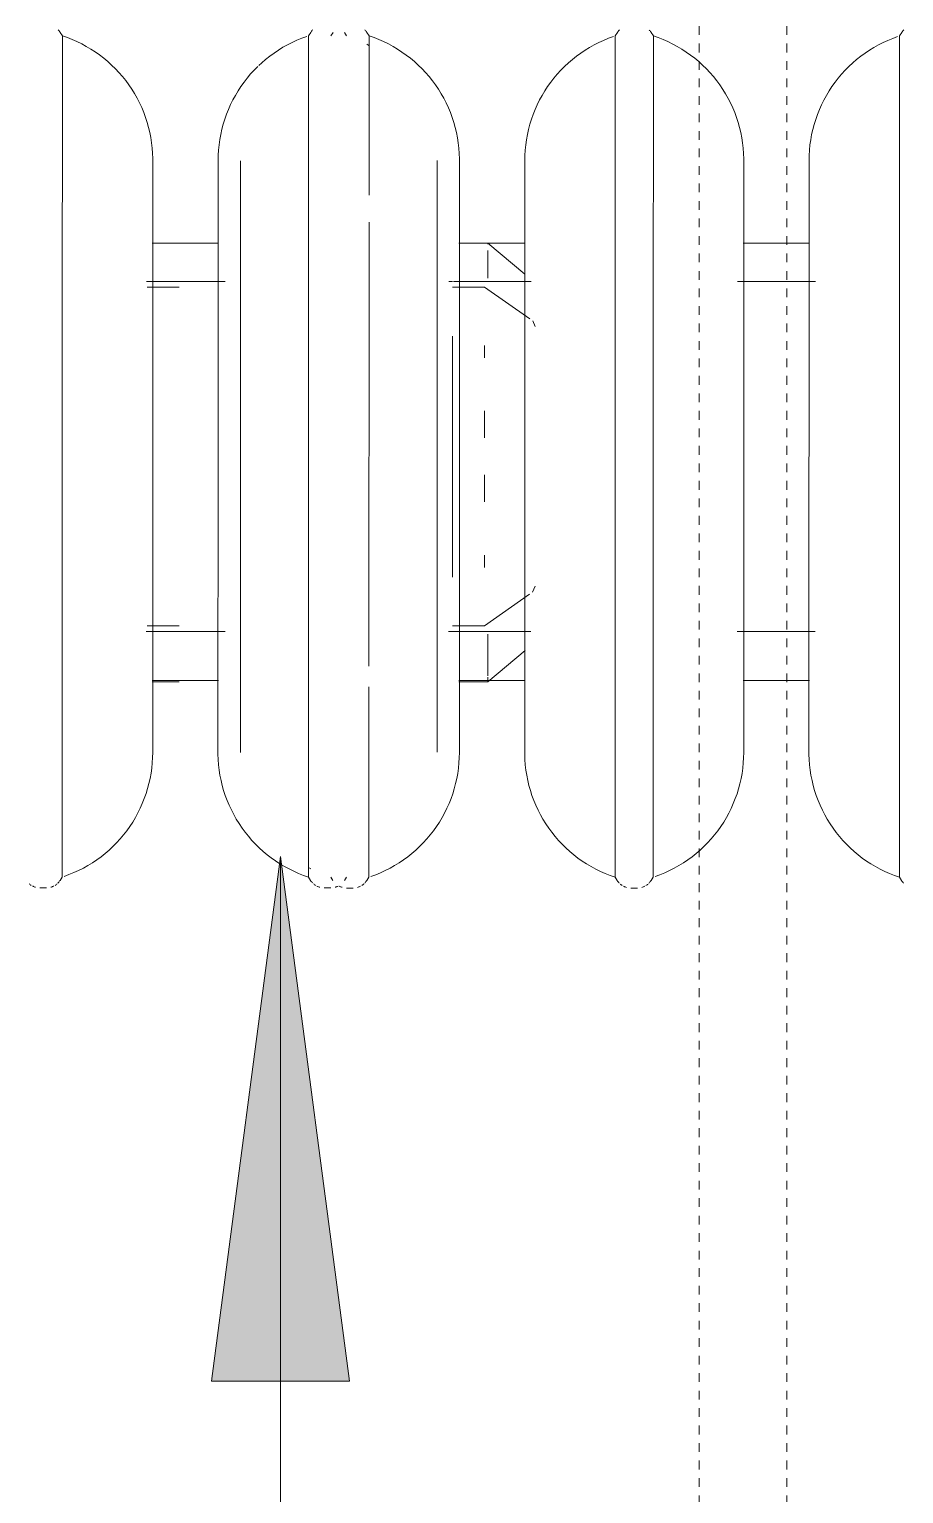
# Model space of a CAD drawing. Header units: inches. Extents: x -1176 to 1551, y -3558 to 978.
# Drawn here: x 248.62 to 258.61, y 794.74 to 811.48 of the extents above; entities that cross this region are included whole.
import ezdxf

# ---------------------------------------------------------------- set-up
doc = ezdxf.new("R2010")
doc.units = ezdxf.units.IN
doc.header["$MEASUREMENT"] = 0
doc.linetypes.add('Demolished', pattern=[0.1875, 0.125, -0.0625])
doc.linetypes.add('Overhead 1_16_', pattern=[0.101562, 0.0625, -0.039062])
for name, color, linetype, lineweight in [('A-ANNO-KEYN', 231, 'Continuous', 9), ('A-GENM', 13, 'Demolished', 9), ('S-STRS-MBND', 31, 'Continuous', 18)]:
    doc.layers.add(name, color=color, linetype=linetype, lineweight=lineweight)

# ---------------------------------------------------------------- blocks, each defined once
blk = doc.blocks.new('Cast_Iron_Radiator_8182 - Cast_Iron_Radiator_8182-V68-1st Floor Demo')
at = {"layer": 'A-GENM', "linetype": 'Continuous'}
for p, q in [((-5.75, 4.933), (-5.787, 4.933)), ((-5.713, 4.933), (-5.75, 4.933)), ((-2.5, 4.933), (-2.537, 4.933)), ((-2.463, 4.933), (-2.5, 4.933)), ((-5.943, 4.848), (-5.968, 4.809)), ((-5.532, 4.809), (-5.557, 4.848)), ((-5.532, 1), (-5.532, 4.809)), ((-2.693, 4.848), (-2.718, 4.809)), ((-2.718, 1), (-2.718, 4.809)), ((-7.584, 2.575), (-8.009, 2.218)), ((-7.251, 2.575), (-7.584, 2.575)), ((-7.584, 2.524), (-7.584, 2.575)), ((-3.747, 2.562), (-4.503, 2.562)), ((-7.584, 2.033), (-7.584, 2.507)), ((-7.545, 1.935), (-8.06, 1.573)), ((-7.179, 1.935), (-7.545, 1.935)), ((-7.134, 2), (-7.179, 2)), ((-3.678, 2), (-4.568, 2)), ((-8.095, 1.55), (-8.122, 1.484)), ((-7.179, -1.377), (-7.179, 1.379)), ((-7.545, 1.27), (-7.545, 1.129)), ((-7.002, 1), (-7.002, -1)), ((-5.532, -1), (-5.532, 1)), ((-4.498, -1), (-4.498, 1)), ((-3.752, 1), (-3.752, -1)), ((-2.718, -1), (-2.718, 1)), ((-7.545, 0.52), (-7.545, 0.212)), ((-7.545, -0.212), (-7.545, -0.52)), ((-5.532, -4.809), (-5.532, -1)), ((-2.718, -4.809), (-2.718, -1)), ((-7.545, -1.129), (-7.545, -1.27)), ((-8.122, -1.485), (-8.095, -1.55)), ((-8.061, -1.573), (-7.545, -1.935)), ((-7.545, -1.935), (-7.179, -1.935)), ((-7.179, -2), (-7.135, -2)), ((-4.572, -2), (-3.682, -2)), ((-8.007, -2.083), (-7.584, -2.438)), ((-7.584, -2.355), (-7.584, -2.04)), ((-7.584, -2.438), (-7.584, -2.428)), ((-7.584, -2.438), (-7.252, -2.438)), ((-4.501, -2.438), (-3.746, -2.438)), ((-6.198, -4.712), (-6.223, -4.698)), ((-5.968, -4.809), (-5.943, -4.848)), ((-5.557, -4.848), (-5.532, -4.809)), ((-2.718, -4.809), (-2.693, -4.848))]:
    blk.add_line(p, q, dxfattribs=at)
at = {"layer": 'A-GENM', "linetype": 'Continuous', "flags": 128}
for points in [[(-5.872, 4.912), (-5.865, 4.915), (-5.858, 4.918), (-5.851, 4.921), (-5.844, 4.924), (-5.837, 4.926)], [(-5.662, 4.925), (-5.655, 4.923), (-5.648, 4.921), (-5.641, 4.918), (-5.634, 4.915), (-5.627, 4.912)], [(-5.614, 4.904), (-5.608, 4.9), (-5.602, 4.896), (-5.596, 4.891), (-5.591, 4.887)], [(-5.58, 4.876), (-5.575, 4.871), (-5.57, 4.865), (-5.565, 4.859), (-5.561, 4.854), (-5.557, 4.848)], [(-2.693, 4.848), (-2.688, 4.854), (-2.684, 4.86), (-2.679, 4.866), (-2.675, 4.872), (-2.669, 4.877)], [(-2.659, 4.887), (-2.653, 4.892), (-2.647, 4.896), (-2.641, 4.901), (-2.635, 4.905)], [(-2.622, 4.912), (-2.615, 4.915), (-2.608, 4.918), (-2.601, 4.921), (-2.594, 4.924), (-2.587, 4.926)], [(-2.412, 4.925), (-2.405, 4.923), (-2.398, 4.921), (-2.391, 4.918), (-2.384, 4.915), (-2.377, 4.912)], [(-2.364, 4.904), (-2.358, 4.9), (-2.352, 4.896), (-2.346, 4.891), (-2.341, 4.887)], [(-5.532, 4.809), (-5.475, 4.789), (-5.419, 4.767), (-5.365, 4.743), (-5.311, 4.716), (-5.258, 4.688), (-5.206, 4.657), (-5.156, 4.624), (-5.107, 4.59), (-5.059, 4.553), (-5.013, 4.515), (-4.969, 4.474), (-4.926, 4.432), (-4.885, 4.389), (-4.846, 4.343), (-4.808, 4.296), (-4.773, 4.248), (-4.739, 4.198), (-4.707, 4.147), (-4.678, 4.095), (-4.651, 4.042), (-4.625, 3.987), (-4.602, 3.932), (-4.581, 3.876), (-4.563, 3.819), (-4.547, 3.761), (-4.533, 3.703), (-4.521, 3.644), (-4.512, 3.585), (-4.505, 3.525), (-4.5, 3.465), (-4.498, 3.405), (-4.498, 3.383)], [(-3.752, 3.383), (-3.751, 3.443), (-3.747, 3.503), (-3.741, 3.563), (-3.733, 3.622), (-3.722, 3.681), (-3.709, 3.74), (-3.693, 3.798), (-3.676, 3.855), (-3.656, 3.911), (-3.633, 3.967), (-3.609, 4.022), (-3.582, 4.076), (-3.554, 4.128), (-3.523, 4.18), (-3.49, 4.23), (-3.455, 4.279), (-3.418, 4.326), (-3.38, 4.372), (-3.339, 4.416), (-3.297, 4.459), (-3.253, 4.5), (-3.208, 4.539), (-3.161, 4.576), (-3.112, 4.612), (-3.062, 4.645), (-3.011, 4.677), (-2.959, 4.706), (-2.905, 4.733), (-2.851, 4.758), (-2.795, 4.781), (-2.739, 4.802)], [(-7.002, 3.381), (-7.002, 3.375), (-7.002, 3.366), (-7.002, 3.353), (-7.002, 3.336), (-7.002, 3.315), (-7.002, 3.29), (-7.002, 3.262), (-7.002, 3.23), (-7.002, 3.195), (-7.002, 3.156), (-7.002, 3.114), (-7.002, 3.068), (-7.002, 3.019), (-7.002, 2.967), (-7.002, 2.911), (-7.002, 2.853), (-7.002, 2.792), (-7.002, 2.727), (-7.002, 2.66), (-7.002, 2.591), (-7.002, 2.518), (-7.002, 2.444), (-7.002, 2.367), (-7.002, 2.288), (-7.002, 2.206), (-7.002, 2.123), (-7.002, 2.038), (-7.002, 1.952), (-7.002, 1.864), (-7.002, 1.774), (-7.002, 1.683), (-7.002, 1.591), (-7.002, 1.499), (-7.002, 1.405), (-7.002, 1.311), (-7.002, 1.216), (-7.002, 1.121), (-7.002, 1.026), (-7.002, 1)], [(-4.498, 1), (-4.498, 1.095), (-4.498, 1.19), (-4.498, 1.285), (-4.498, 1.38), (-4.498, 1.473), (-4.498, 1.566), (-4.498, 1.659), (-4.498, 1.75), (-4.498, 1.839), (-4.498, 1.928), (-4.498, 2.015), (-4.498, 2.1), (-4.498, 2.184), (-4.498, 2.266), (-4.498, 2.346), (-4.498, 2.423), (-4.498, 2.498), (-4.498, 2.571), (-4.498, 2.642), (-4.498, 2.71), (-4.498, 2.775), (-4.498, 2.837), (-4.498, 2.896), (-4.498, 2.952), (-4.498, 3.005), (-4.498, 3.055), (-4.498, 3.102), (-4.498, 3.145), (-4.498, 3.185), (-4.498, 3.221), (-4.498, 3.254), (-4.498, 3.283), (-4.498, 3.309), (-4.498, 3.33), (-4.498, 3.348), (-4.498, 3.363), (-4.498, 3.373), (-4.498, 3.38), (-4.498, 3.383), (-4.498, 3.383)], [(-4.498, 3.383), (-4.498, 3.381), (-4.498, 3.375), (-4.498, 3.366), (-4.498, 3.353), (-4.498, 3.336), (-4.498, 3.315), (-4.498, 3.29), (-4.498, 3.262), (-4.498, 3.23), (-4.498, 3.195), (-4.498, 3.156), (-4.498, 3.114), (-4.498, 3.068), (-4.498, 3.019), (-4.498, 2.967), (-4.498, 2.911), (-4.498, 2.853), (-4.498, 2.792), (-4.498, 2.727), (-4.498, 2.66), (-4.498, 2.591), (-4.498, 2.562)], [(-3.752, 3.383), (-3.752, 3.381), (-3.752, 3.375), (-3.752, 3.366), (-3.752, 3.353), (-3.752, 3.336), (-3.752, 3.315), (-3.752, 3.29), (-3.752, 3.262), (-3.752, 3.23), (-3.752, 3.195), (-3.752, 3.156), (-3.752, 3.114), (-3.752, 3.068), (-3.752, 3.019), (-3.752, 2.967), (-3.752, 2.911), (-3.752, 2.853), (-3.752, 2.792), (-3.752, 2.727), (-3.752, 2.66), (-3.752, 2.591), (-3.752, 2.518), (-3.752, 2.444), (-3.752, 2.367), (-3.752, 2.288), (-3.752, 2.206), (-3.752, 2.123), (-3.752, 2.038), (-3.752, 1.952), (-3.752, 1.864), (-3.752, 1.774), (-3.752, 1.683), (-3.752, 1.591), (-3.752, 1.499), (-3.752, 1.405), (-3.752, 1.311), (-3.752, 1.216), (-3.752, 1.121), (-3.752, 1.026), (-3.752, 1)], [(-3.752, 2.575), (-3.752, 2.642), (-3.752, 2.71), (-3.752, 2.775), (-3.752, 2.837), (-3.752, 2.896), (-3.752, 2.952), (-3.752, 3.005), (-3.752, 3.055), (-3.752, 3.102), (-3.752, 3.145), (-3.752, 3.185), (-3.752, 3.221), (-3.752, 3.254), (-3.752, 3.283), (-3.752, 3.309), (-3.752, 3.33), (-3.752, 3.348), (-3.752, 3.363), (-3.752, 3.373), (-3.752, 3.38), (-3.752, 3.383), (-3.752, 3.383)], [(-7.002, -1), (-7.002, -1.095), (-7.002, -1.19), (-7.002, -1.285), (-7.002, -1.38), (-7.002, -1.473), (-7.002, -1.566), (-7.002, -1.659), (-7.002, -1.75), (-7.002, -1.839), (-7.002, -1.928), (-7.002, -2.015), (-7.002, -2.1), (-7.002, -2.184), (-7.002, -2.266), (-7.002, -2.346), (-7.002, -2.423), (-7.002, -2.498), (-7.002, -2.571), (-7.002, -2.642), (-7.002, -2.71), (-7.002, -2.775), (-7.002, -2.837), (-7.002, -2.896), (-7.002, -2.952), (-7.002, -3.005), (-7.002, -3.055), (-7.002, -3.102), (-7.002, -3.145), (-7.002, -3.185), (-7.002, -3.221), (-7.002, -3.254), (-7.002, -3.283), (-7.002, -3.309), (-7.002, -3.33), (-7.002, -3.348), (-7.002, -3.363), (-7.002, -3.373), (-7.002, -3.38), (-7.002, -3.383)], [(-4.498, -3.383), (-4.498, -3.381), (-4.498, -3.375), (-4.498, -3.366), (-4.498, -3.353), (-4.498, -3.336), (-4.498, -3.315), (-4.498, -3.29), (-4.498, -3.262), (-4.498, -3.23), (-4.498, -3.195), (-4.498, -3.156), (-4.498, -3.114), (-4.498, -3.068), (-4.498, -3.019), (-4.498, -2.967), (-4.498, -2.911), (-4.498, -2.853), (-4.498, -2.792), (-4.498, -2.727), (-4.498, -2.66), (-4.498, -2.591), (-4.498, -2.518), (-4.498, -2.444), (-4.498, -2.367), (-4.498, -2.288), (-4.498, -2.206), (-4.498, -2.123), (-4.498, -2.038), (-4.498, -1.952), (-4.498, -1.864), (-4.498, -1.774), (-4.498, -1.683), (-4.498, -1.591), (-4.498, -1.499), (-4.498, -1.405), (-4.498, -1.311), (-4.498, -1.216), (-4.498, -1.121), (-4.498, -1.026), (-4.498, -1)], [(-3.752, -1), (-3.752, -1.095), (-3.752, -1.19), (-3.752, -1.285), (-3.752, -1.38), (-3.752, -1.473), (-3.752, -1.566), (-3.752, -1.659), (-3.752, -1.75), (-3.752, -1.839), (-3.752, -1.928), (-3.752, -2.015), (-3.752, -2.1), (-3.752, -2.184), (-3.752, -2.266), (-3.752, -2.346), (-3.752, -2.423), (-3.752, -2.498), (-3.752, -2.571), (-3.752, -2.642), (-3.752, -2.71), (-3.752, -2.775), (-3.752, -2.837), (-3.752, -2.896), (-3.752, -2.952), (-3.752, -3.005), (-3.752, -3.055), (-3.752, -3.102), (-3.752, -3.145), (-3.752, -3.185), (-3.752, -3.221), (-3.752, -3.254), (-3.752, -3.283), (-3.752, -3.309), (-3.752, -3.33), (-3.752, -3.348), (-3.752, -3.363), (-3.752, -3.373), (-3.752, -3.38), (-3.752, -3.383), (-3.752, -3.383)], [(-4.498, -2.438), (-4.498, -2.498), (-4.498, -2.571), (-4.498, -2.642), (-4.498, -2.71), (-4.498, -2.775), (-4.498, -2.837), (-4.498, -2.896), (-4.498, -2.952), (-4.498, -3.005), (-4.498, -3.055), (-4.498, -3.102), (-4.498, -3.145), (-4.498, -3.185), (-4.498, -3.221), (-4.498, -3.254), (-4.498, -3.283), (-4.498, -3.309), (-4.498, -3.33), (-4.498, -3.348), (-4.498, -3.363), (-4.498, -3.373), (-4.498, -3.38), (-4.498, -3.383), (-4.498, -3.383)], [(-3.752, -3.383), (-3.752, -3.381), (-3.752, -3.375), (-3.752, -3.366), (-3.752, -3.353), (-3.752, -3.336), (-3.752, -3.315), (-3.752, -3.29), (-3.752, -3.262), (-3.752, -3.23), (-3.752, -3.195), (-3.752, -3.156), (-3.752, -3.114), (-3.752, -3.068), (-3.752, -3.019), (-3.752, -2.967), (-3.752, -2.911), (-3.752, -2.853), (-3.752, -2.792), (-3.752, -2.727), (-3.752, -2.66), (-3.752, -2.591), (-3.752, -2.518), (-3.752, -2.444)], [(-4.498, -3.383), (-4.499, -3.443), (-4.503, -3.503), (-4.509, -3.563), (-4.517, -3.622), (-4.528, -3.681), (-4.541, -3.74), (-4.557, -3.798), (-4.574, -3.855), (-4.594, -3.911), (-4.617, -3.967), (-4.641, -4.022), (-4.668, -4.076), (-4.696, -4.128), (-4.727, -4.18), (-4.76, -4.23), (-4.795, -4.279), (-4.832, -4.326), (-4.87, -4.372), (-4.911, -4.416), (-4.953, -4.459)], [(-2.718, -4.809), (-2.775, -4.789), (-2.831, -4.767), (-2.885, -4.743), (-2.939, -4.716), (-2.992, -4.688), (-3.044, -4.657), (-3.094, -4.624), (-3.143, -4.59), (-3.191, -4.553), (-3.237, -4.515), (-3.281, -4.474), (-3.324, -4.432), (-3.365, -4.389), (-3.404, -4.343), (-3.442, -4.296), (-3.477, -4.248), (-3.511, -4.198), (-3.543, -4.147), (-3.572, -4.095), (-3.599, -4.042), (-3.625, -3.987), (-3.648, -3.932), (-3.669, -3.876), (-3.687, -3.819), (-3.703, -3.761), (-3.717, -3.703), (-3.729, -3.644), (-3.738, -3.585), (-3.745, -3.525), (-3.75, -3.465), (-3.752, -3.405), (-3.752, -3.383)], [(-4.963, -4.468), (-4.997, -4.5), (-5.042, -4.539), (-5.089, -4.576), (-5.138, -4.612), (-5.188, -4.645), (-5.239, -4.677), (-5.291, -4.706), (-5.345, -4.733), (-5.399, -4.758), (-5.455, -4.781), (-5.511, -4.802)], [(-5.557, -4.848), (-5.562, -4.854), (-5.566, -4.86), (-5.571, -4.866), (-5.575, -4.872), (-5.581, -4.877)], [(-2.67, -4.876), (-2.675, -4.871), (-2.68, -4.865), (-2.685, -4.859), (-2.689, -4.854), (-2.693, -4.848)]]:
    blk.add_lwpolyline(points, dxfattribs=at)
blk = doc.blocks.new('Cast_Iron_Radiator_8182 - Cast_Iron_Radiator_8182-V69-1st Floor Demo')
at = {"layer": 'A-GENM', "linetype": 'Continuous'}
for p, q in [((10.5, 4.933), (10.463, 4.933)), ((10.537, 4.933), (10.5, 4.933)), ((13.75, 4.933), (13.713, 4.933)), ((13.787, 4.933), (13.75, 4.933)), ((7.468, 4.809), (7.443, 4.848)), ((7.468, 1), (7.468, 4.809)), ((10.307, 4.848), (10.282, 4.809)), ((10.282, 1), (10.282, 4.809)), ((10.718, 4.809), (10.693, 4.848)), ((10.718, 1), (10.718, 4.809)), ((13.557, 4.848), (13.532, 4.809)), ((13.532, 2.633), (13.532, 4.809)), ((13.968, 4.809), (13.943, 4.848)), ((14.198, 4.712), (14.223, 4.698)), ((9.253, 2.562), (8.497, 2.562)), ((12.503, 2.562), (11.747, 2.562)), ((15.702, 2.562), (15.252, 2.562)), ((16.009, 2.575), (15.702, 2.575)), ((13.532, 1.949), (13.532, 2.395)), ((9.322, 2), (8.432, 2)), ((12.572, 2), (11.682, 2)), ((13.532, 1.807), (13.532, 1.948)), ((15.702, 2), (15.176, 2)), ((16.067, 1.935), (15.702, 1.935)), ((13.532, 1), (13.532, 1.804)), ((7.468, -1), (7.468, 1)), ((8.502, -1), (8.502, 1)), ((9.248, 1), (9.248, -1)), ((10.282, -1), (10.282, 1)), ((10.718, -1), (10.718, 1)), ((11.752, -1), (11.752, 1)), ((12.498, 1), (12.498, -1)), ((13.532, -1), (13.532, 1)), ((15.002, -1), (15.002, 1)), ((7.468, -4.809), (7.468, -1)), ((10.282, -4.809), (10.282, -1)), ((10.718, -4.809), (10.718, -1)), ((13.532, -1.804), (13.532, -1)), ((13.532, -1.948), (13.532, -1.807)), ((8.428, -2), (9.318, -2)), ((11.678, -2), (12.568, -2)), ((13.532, -2.68), (13.532, -1.949)), ((15.176, -2), (15.702, -2)), ((15.702, -1.935), (16.067, -1.935)), ((8.499, -2.438), (9.254, -2.438)), ((11.749, -2.438), (12.504, -2.438)), ((15.254, -2.438), (15.702, -2.438)), ((15.702, -2.438), (16.009, -2.438)), ((13.532, -4.809), (13.532, -2.986)), ((7.443, -4.848), (7.468, -4.809)), ((10.282, -4.809), (10.307, -4.848)), ((10.693, -4.848), (10.718, -4.809)), ((13.532, -4.809), (13.557, -4.848)), ((13.943, -4.848), (13.968, -4.809))]:
    blk.add_line(p, q, dxfattribs=at)
at = {"layer": 'A-GENM', "linetype": 'Continuous', "flags": 128}
for points in [[(7.42, 4.876), (7.425, 4.871), (7.43, 4.865), (7.435, 4.859), (7.439, 4.854), (7.443, 4.848)], [(10.307, 4.848), (10.312, 4.854), (10.316, 4.86), (10.321, 4.866), (10.325, 4.872), (10.331, 4.877)], [(10.341, 4.887), (10.347, 4.892), (10.353, 4.896), (10.359, 4.901), (10.365, 4.905)], [(10.378, 4.912), (10.385, 4.915), (10.392, 4.918), (10.399, 4.921), (10.406, 4.924), (10.413, 4.926)], [(10.588, 4.925), (10.595, 4.923), (10.602, 4.921), (10.609, 4.918), (10.616, 4.915), (10.623, 4.912)], [(10.636, 4.904), (10.642, 4.9), (10.648, 4.896), (10.654, 4.891), (10.659, 4.887)], [(10.67, 4.876), (10.675, 4.871), (10.68, 4.865), (10.685, 4.859), (10.689, 4.854), (10.693, 4.848)], [(13.557, 4.848), (13.562, 4.854), (13.566, 4.86), (13.571, 4.866), (13.575, 4.872), (13.581, 4.877)], [(13.591, 4.887), (13.597, 4.892), (13.603, 4.896), (13.609, 4.901), (13.615, 4.905)], [(13.628, 4.912), (13.635, 4.915), (13.642, 4.918), (13.649, 4.921), (13.656, 4.924), (13.663, 4.926)], [(13.838, 4.925), (13.845, 4.923), (13.852, 4.921), (13.859, 4.918), (13.866, 4.915), (13.873, 4.912)], [(7.468, 4.809), (7.525, 4.789), (7.581, 4.767), (7.635, 4.743), (7.689, 4.716), (7.742, 4.688), (7.794, 4.657), (7.844, 4.624), (7.893, 4.59), (7.941, 4.553), (7.987, 4.515), (8.031, 4.474), (8.074, 4.432), (8.115, 4.389), (8.154, 4.343), (8.192, 4.296), (8.227, 4.248), (8.261, 4.198), (8.293, 4.147), (8.322, 4.095), (8.349, 4.042), (8.375, 3.987), (8.398, 3.932), (8.419, 3.876), (8.437, 3.819), (8.453, 3.761), (8.467, 3.703), (8.479, 3.644), (8.488, 3.585), (8.495, 3.525), (8.5, 3.465), (8.502, 3.405), (8.502, 3.383)], [(9.248, 3.383), (9.249, 3.443), (9.253, 3.503), (9.259, 3.563), (9.267, 3.622), (9.278, 3.681), (9.291, 3.74), (9.307, 3.798), (9.324, 3.855), (9.344, 3.911), (9.367, 3.967), (9.391, 4.022), (9.418, 4.076), (9.446, 4.128), (9.477, 4.18), (9.51, 4.23), (9.545, 4.279), (9.582, 4.326), (9.62, 4.372), (9.661, 4.416), (9.703, 4.459), (9.747, 4.5), (9.792, 4.539), (9.839, 4.576), (9.888, 4.612), (9.938, 4.645), (9.989, 4.677), (10.041, 4.706), (10.095, 4.733), (10.149, 4.758), (10.205, 4.781), (10.261, 4.802)], [(10.718, 4.809), (10.775, 4.789), (10.831, 4.767), (10.885, 4.743), (10.939, 4.716), (10.992, 4.688), (11.044, 4.657), (11.094, 4.624), (11.143, 4.59), (11.191, 4.553), (11.237, 4.515), (11.281, 4.474), (11.324, 4.432), (11.365, 4.389), (11.404, 4.343), (11.442, 4.296), (11.477, 4.248), (11.511, 4.198), (11.543, 4.147), (11.572, 4.095), (11.599, 4.042), (11.625, 3.987), (11.648, 3.932), (11.669, 3.876), (11.687, 3.819), (11.703, 3.761), (11.717, 3.703), (11.729, 3.644), (11.738, 3.585), (11.745, 3.525), (11.75, 3.465), (11.752, 3.405), (11.752, 3.383)], [(12.498, 3.383), (12.499, 3.443), (12.503, 3.503), (12.509, 3.563), (12.517, 3.622), (12.528, 3.681), (12.541, 3.74), (12.557, 3.798), (12.574, 3.855), (12.594, 3.911), (12.617, 3.967), (12.641, 4.022), (12.668, 4.076), (12.696, 4.128), (12.727, 4.18), (12.76, 4.23), (12.795, 4.279), (12.832, 4.326), (12.87, 4.372), (12.911, 4.416), (12.953, 4.459), (12.997, 4.5), (13.042, 4.539), (13.089, 4.576), (13.138, 4.612), (13.188, 4.645), (13.239, 4.677), (13.291, 4.706), (13.345, 4.733), (13.399, 4.758), (13.455, 4.781), (13.511, 4.802)], [(8.502, 1), (8.502, 1.095), (8.502, 1.19), (8.502, 1.285), (8.502, 1.38), (8.502, 1.473), (8.502, 1.566), (8.502, 1.659), (8.502, 1.75), (8.502, 1.839), (8.502, 1.928), (8.502, 2.015), (8.502, 2.1), (8.502, 2.184), (8.502, 2.266), (8.502, 2.346), (8.502, 2.423), (8.502, 2.498), (8.502, 2.571), (8.502, 2.642), (8.502, 2.71), (8.502, 2.775), (8.502, 2.837), (8.502, 2.896), (8.502, 2.952), (8.502, 3.005), (8.502, 3.055), (8.502, 3.102), (8.502, 3.145), (8.502, 3.185), (8.502, 3.221), (8.502, 3.254), (8.502, 3.283), (8.502, 3.309), (8.502, 3.33), (8.502, 3.348), (8.502, 3.363), (8.502, 3.373), (8.502, 3.38), (8.502, 3.383), (8.502, 3.383)], [(8.502, 3.383), (8.502, 3.381), (8.502, 3.375), (8.502, 3.366), (8.502, 3.353), (8.502, 3.336), (8.502, 3.315), (8.502, 3.29), (8.502, 3.262), (8.502, 3.23), (8.502, 3.195), (8.502, 3.156), (8.502, 3.114), (8.502, 3.068), (8.502, 3.019), (8.502, 2.967), (8.502, 2.911), (8.502, 2.853), (8.502, 2.792), (8.502, 2.727), (8.502, 2.66), (8.502, 2.591), (8.502, 2.562)], [(9.248, 3.383), (9.248, 3.381), (9.248, 3.375), (9.248, 3.366), (9.248, 3.353), (9.248, 3.336), (9.248, 3.315), (9.248, 3.29), (9.248, 3.262), (9.248, 3.23), (9.248, 3.195), (9.248, 3.156), (9.248, 3.114), (9.248, 3.068), (9.248, 3.019), (9.248, 2.967), (9.248, 2.911), (9.248, 2.853), (9.248, 2.792), (9.248, 2.727), (9.248, 2.66), (9.248, 2.591), (9.248, 2.518), (9.248, 2.444), (9.248, 2.367), (9.248, 2.288), (9.248, 2.206), (9.248, 2.123), (9.248, 2.038), (9.248, 1.952), (9.248, 1.864), (9.248, 1.774), (9.248, 1.683), (9.248, 1.591), (9.248, 1.499), (9.248, 1.405), (9.248, 1.311), (9.248, 1.216), (9.248, 1.121), (9.248, 1.026), (9.248, 1)], [(9.248, 2.571), (9.248, 2.642), (9.248, 2.71), (9.248, 2.775), (9.248, 2.837), (9.248, 2.896), (9.248, 2.952), (9.248, 3.005), (9.248, 3.055), (9.248, 3.102), (9.248, 3.145), (9.248, 3.185), (9.248, 3.221), (9.248, 3.254), (9.248, 3.283), (9.248, 3.309), (9.248, 3.33), (9.248, 3.348), (9.248, 3.363), (9.248, 3.373), (9.248, 3.38), (9.248, 3.383), (9.248, 3.383)], [(11.752, 1), (11.752, 1.095), (11.752, 1.19), (11.752, 1.285), (11.752, 1.38), (11.752, 1.473), (11.752, 1.566), (11.752, 1.659), (11.752, 1.75), (11.752, 1.839), (11.752, 1.928), (11.752, 2.015), (11.752, 2.1), (11.752, 2.184), (11.752, 2.266), (11.752, 2.346), (11.752, 2.423), (11.752, 2.498), (11.752, 2.571), (11.752, 2.642), (11.752, 2.71), (11.752, 2.775), (11.752, 2.837), (11.752, 2.896), (11.752, 2.952), (11.752, 3.005), (11.752, 3.055), (11.752, 3.102), (11.752, 3.145), (11.752, 3.185), (11.752, 3.221), (11.752, 3.254), (11.752, 3.283), (11.752, 3.309), (11.752, 3.33), (11.752, 3.348), (11.752, 3.363), (11.752, 3.373), (11.752, 3.38), (11.752, 3.383), (11.752, 3.383)], [(11.752, 3.383), (11.752, 3.381), (11.752, 3.375), (11.752, 3.366), (11.752, 3.353), (11.752, 3.336), (11.752, 3.315), (11.752, 3.29), (11.752, 3.262), (11.752, 3.23), (11.752, 3.195), (11.752, 3.156), (11.752, 3.114), (11.752, 3.068), (11.752, 3.019), (11.752, 2.967), (11.752, 2.911), (11.752, 2.853), (11.752, 2.792), (11.752, 2.727), (11.752, 2.66), (11.752, 2.591), (11.752, 2.562)], [(12.498, 3.383), (12.498, 3.381), (12.498, 3.375), (12.498, 3.366), (12.498, 3.353), (12.498, 3.336), (12.498, 3.315), (12.498, 3.29), (12.498, 3.262), (12.498, 3.23), (12.498, 3.195), (12.498, 3.156), (12.498, 3.114), (12.498, 3.068), (12.498, 3.019), (12.498, 2.967), (12.498, 2.911), (12.498, 2.853), (12.498, 2.792), (12.498, 2.727), (12.498, 2.66), (12.498, 2.591), (12.498, 2.518), (12.498, 2.444), (12.498, 2.367), (12.498, 2.288), (12.498, 2.206), (12.498, 2.123), (12.498, 2.038), (12.498, 1.952), (12.498, 1.864), (12.498, 1.774), (12.498, 1.683), (12.498, 1.591), (12.498, 1.499), (12.498, 1.405), (12.498, 1.311), (12.498, 1.216), (12.498, 1.121), (12.498, 1.026), (12.498, 1)], [(12.498, 2.575), (12.498, 2.642), (12.498, 2.71), (12.498, 2.775), (12.498, 2.837), (12.498, 2.896), (12.498, 2.952), (12.498, 3.005), (12.498, 3.055), (12.498, 3.102), (12.498, 3.145), (12.498, 3.185), (12.498, 3.221), (12.498, 3.254), (12.498, 3.283), (12.498, 3.309), (12.498, 3.33), (12.498, 3.348), (12.498, 3.363), (12.498, 3.373), (12.498, 3.38), (12.498, 3.383), (12.498, 3.383)], [(15.002, 1), (15.002, 1.095), (15.002, 1.19), (15.002, 1.285), (15.002, 1.38), (15.002, 1.473), (15.002, 1.566), (15.002, 1.659), (15.002, 1.75), (15.002, 1.839), (15.002, 1.928), (15.002, 2.015), (15.002, 2.1), (15.002, 2.184), (15.002, 2.266), (15.002, 2.346), (15.002, 2.423), (15.002, 2.498), (15.002, 2.571), (15.002, 2.642), (15.002, 2.71), (15.002, 2.775), (15.002, 2.837), (15.002, 2.896), (15.002, 2.952), (15.002, 3.005), (15.002, 3.055), (15.002, 3.102), (15.002, 3.145), (15.002, 3.185), (15.002, 3.221), (15.002, 3.254), (15.002, 3.283), (15.002, 3.309), (15.002, 3.33), (15.002, 3.348), (15.002, 3.363), (15.002, 3.373), (15.002, 3.38), (15.002, 3.383)], [(8.502, -3.383), (8.502, -3.381), (8.502, -3.375), (8.502, -3.366), (8.502, -3.353), (8.502, -3.336), (8.502, -3.315), (8.502, -3.29), (8.502, -3.262), (8.502, -3.23), (8.502, -3.195), (8.502, -3.156), (8.502, -3.114), (8.502, -3.068), (8.502, -3.019), (8.502, -2.967), (8.502, -2.911), (8.502, -2.853), (8.502, -2.792), (8.502, -2.727), (8.502, -2.66), (8.502, -2.591), (8.502, -2.518), (8.502, -2.444), (8.502, -2.367), (8.502, -2.288), (8.502, -2.206), (8.502, -2.123), (8.502, -2.038), (8.502, -1.952), (8.502, -1.864), (8.502, -1.774), (8.502, -1.683), (8.502, -1.591), (8.502, -1.499), (8.502, -1.405), (8.502, -1.311), (8.502, -1.216), (8.502, -1.121), (8.502, -1.026), (8.502, -1)], [(9.248, -1), (9.248, -1.095), (9.248, -1.19), (9.248, -1.285), (9.248, -1.38), (9.248, -1.473), (9.248, -1.566), (9.248, -1.659), (9.248, -1.75), (9.248, -1.839), (9.248, -1.928), (9.248, -2.015), (9.248, -2.1), (9.248, -2.184), (9.248, -2.266), (9.248, -2.346), (9.248, -2.423), (9.248, -2.498), (9.248, -2.571), (9.248, -2.642), (9.248, -2.71), (9.248, -2.775), (9.248, -2.837), (9.248, -2.896), (9.248, -2.952), (9.248, -3.005), (9.248, -3.055), (9.248, -3.102), (9.248, -3.145), (9.248, -3.185), (9.248, -3.221), (9.248, -3.254), (9.248, -3.283), (9.248, -3.309), (9.248, -3.33), (9.248, -3.348), (9.248, -3.363), (9.248, -3.373), (9.248, -3.38), (9.248, -3.383), (9.248, -3.383)], [(11.752, -3.383), (11.752, -3.381), (11.752, -3.375), (11.752, -3.366), (11.752, -3.353), (11.752, -3.336), (11.752, -3.315), (11.752, -3.29), (11.752, -3.262), (11.752, -3.23), (11.752, -3.195), (11.752, -3.156), (11.752, -3.114), (11.752, -3.068), (11.752, -3.019), (11.752, -2.967), (11.752, -2.911), (11.752, -2.853), (11.752, -2.792), (11.752, -2.727), (11.752, -2.66), (11.752, -2.591), (11.752, -2.518), (11.752, -2.444), (11.752, -2.367), (11.752, -2.288), (11.752, -2.206), (11.752, -2.123), (11.752, -2.038), (11.752, -1.952), (11.752, -1.864), (11.752, -1.774), (11.752, -1.683), (11.752, -1.591), (11.752, -1.499), (11.752, -1.405), (11.752, -1.311), (11.752, -1.216), (11.752, -1.121), (11.752, -1.026), (11.752, -1)], [(12.498, -1), (12.498, -1.095), (12.498, -1.19), (12.498, -1.285), (12.498, -1.38), (12.498, -1.473), (12.498, -1.566), (12.498, -1.659), (12.498, -1.75), (12.498, -1.839), (12.498, -1.928), (12.498, -2.015), (12.498, -2.1), (12.498, -2.184), (12.498, -2.266), (12.498, -2.346), (12.498, -2.423), (12.498, -2.498), (12.498, -2.571), (12.498, -2.642), (12.498, -2.71), (12.498, -2.775), (12.498, -2.837), (12.498, -2.896), (12.498, -2.952), (12.498, -3.005), (12.498, -3.055), (12.498, -3.102), (12.498, -3.145), (12.498, -3.185), (12.498, -3.221), (12.498, -3.254), (12.498, -3.283), (12.498, -3.309), (12.498, -3.33), (12.498, -3.348), (12.498, -3.363), (12.498, -3.373), (12.498, -3.38), (12.498, -3.383), (12.498, -3.383)], [(15.002, -3.381), (15.002, -3.375), (15.002, -3.366), (15.002, -3.353), (15.002, -3.336), (15.002, -3.315), (15.002, -3.29), (15.002, -3.262), (15.002, -3.23), (15.002, -3.195), (15.002, -3.156), (15.002, -3.114), (15.002, -3.068), (15.002, -3.019), (15.002, -2.967), (15.002, -2.911), (15.002, -2.853), (15.002, -2.792), (15.002, -2.727), (15.002, -2.66), (15.002, -2.591), (15.002, -2.518), (15.002, -2.444), (15.002, -2.367), (15.002, -2.288), (15.002, -2.206), (15.002, -2.123), (15.002, -2.038), (15.002, -1.952), (15.002, -1.864), (15.002, -1.774), (15.002, -1.683), (15.002, -1.591), (15.002, -1.499), (15.002, -1.405), (15.002, -1.311), (15.002, -1.216), (15.002, -1.121), (15.002, -1.026), (15.002, -1)], [(8.502, -2.438), (8.502, -2.498), (8.502, -2.571), (8.502, -2.642), (8.502, -2.71), (8.502, -2.775), (8.502, -2.837), (8.502, -2.896), (8.502, -2.952), (8.502, -3.005), (8.502, -3.055), (8.502, -3.102), (8.502, -3.145), (8.502, -3.185), (8.502, -3.221), (8.502, -3.254), (8.502, -3.283), (8.502, -3.309), (8.502, -3.33), (8.502, -3.348), (8.502, -3.363), (8.502, -3.373), (8.502, -3.38), (8.502, -3.383), (8.502, -3.383)], [(9.248, -3.383), (9.248, -3.381), (9.248, -3.375), (9.248, -3.366), (9.248, -3.353), (9.248, -3.336), (9.248, -3.315), (9.248, -3.29), (9.248, -3.262), (9.248, -3.23), (9.248, -3.195), (9.248, -3.156), (9.248, -3.114), (9.248, -3.068), (9.248, -3.019), (9.248, -2.967), (9.248, -2.911), (9.248, -2.853), (9.248, -2.792), (9.248, -2.727), (9.248, -2.66), (9.248, -2.591), (9.248, -2.518), (9.248, -2.444)], [(11.752, -2.438), (11.752, -2.498), (11.752, -2.571), (11.752, -2.642), (11.752, -2.71), (11.752, -2.775), (11.752, -2.837), (11.752, -2.896), (11.752, -2.952), (11.752, -3.005), (11.752, -3.055), (11.752, -3.102), (11.752, -3.145), (11.752, -3.185), (11.752, -3.221), (11.752, -3.254), (11.752, -3.283), (11.752, -3.309), (11.752, -3.33), (11.752, -3.348), (11.752, -3.363), (11.752, -3.373), (11.752, -3.38), (11.752, -3.383), (11.752, -3.383)], [(12.498, -3.383), (12.498, -3.381), (12.498, -3.375), (12.498, -3.366), (12.498, -3.353), (12.498, -3.336), (12.498, -3.315), (12.498, -3.29), (12.498, -3.262), (12.498, -3.23), (12.498, -3.195), (12.498, -3.156), (12.498, -3.114), (12.498, -3.068), (12.498, -3.019), (12.498, -2.967), (12.498, -2.911), (12.498, -2.853), (12.498, -2.792), (12.498, -2.727), (12.498, -2.66), (12.498, -2.591), (12.498, -2.518), (12.498, -2.444)], [(8.502, -3.383), (8.501, -3.443), (8.497, -3.503), (8.491, -3.563), (8.483, -3.622), (8.472, -3.681), (8.459, -3.74), (8.443, -3.798), (8.426, -3.855), (8.406, -3.911), (8.383, -3.967), (8.359, -4.022), (8.332, -4.076), (8.304, -4.128), (8.273, -4.18), (8.24, -4.23), (8.205, -4.279), (8.168, -4.326), (8.13, -4.372), (8.089, -4.416), (8.047, -4.459), (8.003, -4.5), (7.958, -4.539), (7.911, -4.576), (7.862, -4.612), (7.812, -4.645), (7.761, -4.677), (7.709, -4.706), (7.655, -4.733), (7.601, -4.758), (7.545, -4.781), (7.489, -4.802)], [(10.282, -4.809), (10.225, -4.789), (10.169, -4.767), (10.115, -4.743), (10.061, -4.716), (10.008, -4.688), (9.956, -4.657), (9.906, -4.624), (9.857, -4.59), (9.809, -4.553), (9.763, -4.515), (9.719, -4.474), (9.676, -4.432), (9.635, -4.389), (9.596, -4.343), (9.558, -4.296), (9.523, -4.248), (9.489, -4.198), (9.457, -4.147), (9.428, -4.095), (9.401, -4.042), (9.375, -3.987), (9.352, -3.932), (9.331, -3.876), (9.313, -3.819), (9.297, -3.761), (9.283, -3.703), (9.271, -3.644), (9.262, -3.585), (9.255, -3.525), (9.25, -3.465), (9.248, -3.405), (9.248, -3.383)], [(11.752, -3.383), (11.751, -3.443), (11.747, -3.503), (11.741, -3.563), (11.733, -3.622), (11.722, -3.681), (11.709, -3.74), (11.693, -3.798), (11.676, -3.855), (11.656, -3.911), (11.633, -3.967), (11.609, -4.022), (11.582, -4.076), (11.554, -4.128), (11.523, -4.18), (11.49, -4.23), (11.455, -4.279), (11.418, -4.326), (11.38, -4.372), (11.339, -4.416), (11.297, -4.459), (11.253, -4.5), (11.208, -4.539), (11.161, -4.576), (11.112, -4.612), (11.062, -4.645), (11.011, -4.677), (10.959, -4.706), (10.905, -4.733), (10.851, -4.758), (10.795, -4.781), (10.739, -4.802)], [(13.532, -4.809), (13.475, -4.789), (13.419, -4.767), (13.365, -4.743), (13.311, -4.716), (13.258, -4.688), (13.206, -4.657), (13.156, -4.624), (13.107, -4.59), (13.059, -4.553), (13.013, -4.515), (12.969, -4.474), (12.926, -4.432), (12.885, -4.389), (12.846, -4.343), (12.808, -4.296), (12.773, -4.248), (12.739, -4.198), (12.707, -4.147), (12.678, -4.095), (12.651, -4.042), (12.625, -3.987), (12.602, -3.932), (12.581, -3.876), (12.563, -3.819), (12.547, -3.761), (12.533, -3.703), (12.521, -3.644), (12.512, -3.585), (12.505, -3.525), (12.5, -3.465), (12.498, -3.405), (12.498, -3.383)], [(7.443, -4.848), (7.438, -4.854), (7.434, -4.86), (7.429, -4.866), (7.425, -4.872), (7.419, -4.877)], [(10.33, -4.876), (10.325, -4.871), (10.32, -4.865), (10.315, -4.859), (10.311, -4.854), (10.307, -4.848)], [(10.693, -4.848), (10.688, -4.854), (10.684, -4.86), (10.679, -4.866), (10.675, -4.872), (10.669, -4.877)], [(13.58, -4.876), (13.575, -4.871), (13.57, -4.865), (13.565, -4.859), (13.561, -4.854), (13.557, -4.848)]]:
    blk.add_lwpolyline(points, dxfattribs=at)

msp = doc.modelspace()

# ---------------------------------------------------------------- hatches: boundary and pattern name
at = {"layer": 'A-ANNO-KEYN'}
msp.add_hatch(color=256, dxfattribs=at).paths.add_polyline_path([(251.488, 802.028), (250.698, 796.028), (252.278, 796.028)], flags=0)

# ---------------------------------------------------------------- linework, layer by layer
for p, q in [((251.488, 802.028), (250.698, 796.028)), ((252.278, 796.028), (251.488, 802.028)), ((251.488, 802.028), (251.488, 767.07)), ((250.698, 796.028), (252.278, 796.028))]:
    msp.add_line(p, q, dxfattribs=at)
at = {"layer": 'S-STRS-MBND', "linetype": 'Overhead 1_16_', "lineweight": 9}
for p, q in [((256.276, 814.521), (256.276, 778.521)), ((257.276, 814.521), (257.276, 778.521))]:
    msp.add_line(p, q, dxfattribs=at)

# ---------------------------------------------------------------- block references
at = {"layer": 'A-GENM', "linetype": 'Continuous', "rotation": 179.9934950690584}
for name, p in [('Cast_Iron_Radiator_8182 - Cast_Iron_Radiator_8182-V68-1st Floor Demo', (246.276, 806.602)), ('Cast_Iron_Radiator_8182 - Cast_Iron_Radiator_8182-V69-1st Floor Demo', (266.032, 806.599))]:
    msp.add_blockref(name, p, dxfattribs=at)

doc.saveas('drawing.dxf')
